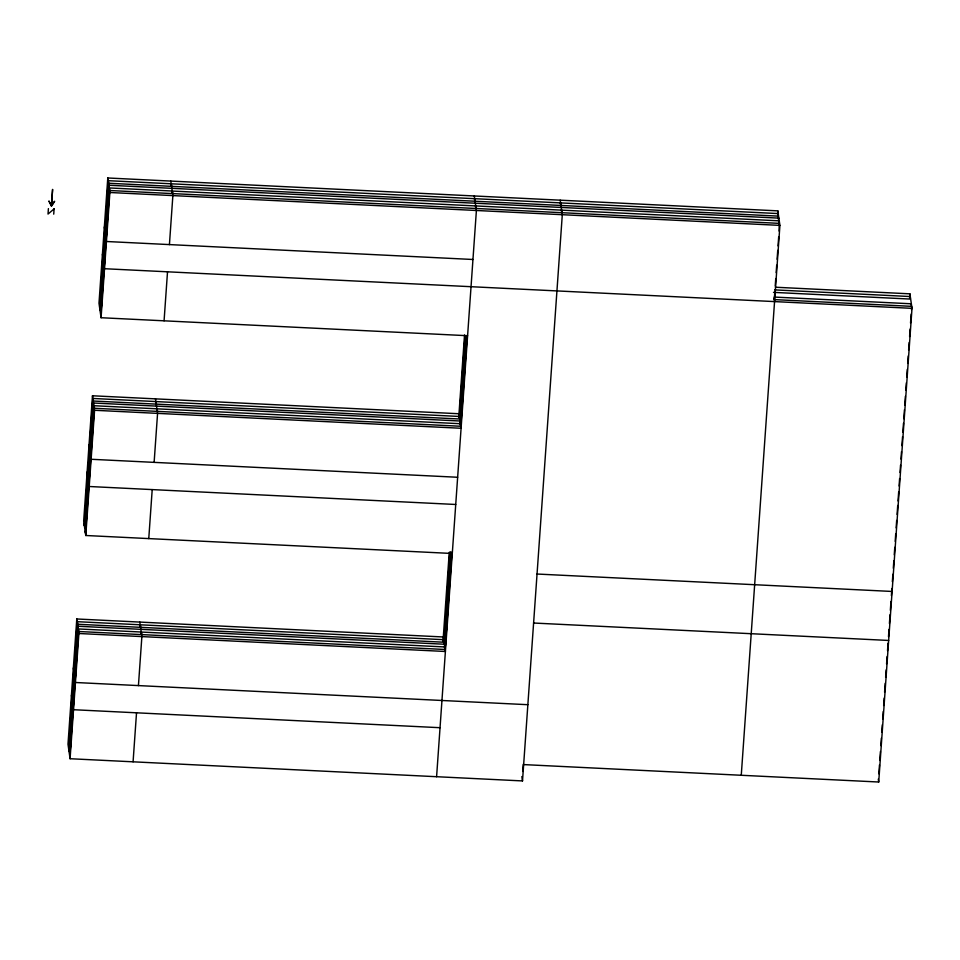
<?xml version="1.0" encoding="UTF-8"?>
<svg xmlns="http://www.w3.org/2000/svg" width="960" height="960" viewBox="0 0 960 960"><rect width="100%" height="100%" fill="white"/><g stroke="black" fill="none" stroke-linecap="round" stroke-linejoin="round"><path stroke-width="1.44" d="M54.132 208.884L48.024 214.044L48.408 208.608M54.108 208.704L53.724 214.152M76.788 618.984L78.888 633.504L445.392 651.48L443.304 636.972L76.788 618.984L67.992 744.216L70.08 758.724L522.504 780.924L562.296 214.704L560.208 200.184M92.484 395.772L94.572 410.28L461.088 428.268L459 413.748L92.484 395.772L83.676 520.992L85.776 535.5L452.28 553.488M741.264 775.272L779.916 225.384L777.828 210.864L107.784 177.984L98.988 303.216L101.076 317.724L467.592 335.712M71.808 698.172L68.772 749.196L72.168 700.74M73.716 670.932L72.216 700.2L74.088 673.524M77.16 621.948L74.124 672.972L77.532 624.516M87.492 474.948L84.456 525.972L87.864 477.516M89.4 447.708L87.9 476.976L89.772 450.3M89.448 447.192L92.856 398.736M102.804 257.172L99.768 308.196L103.164 259.74M104.712 229.932L103.212 259.2L105.084 232.524M108.156 180.948L105.12 231.972L108.528 183.516M89.82 449.76L93.216 401.304M69.036 751.464L77.832 626.244L444.348 644.232M84.72 528.24L93.528 403.02L460.044 421.008M100.032 310.464L108.828 185.244L778.872 218.124M72.852 705.432L69.816 756.456L73.224 708M74.76 678.18L73.26 707.448L75.132 680.772M78.204 629.208L75.168 680.232L78.576 631.776M88.536 482.208L85.5 533.232L88.908 484.776M90.444 454.968L88.944 484.236L90.816 457.548M90.492 454.44L93.9 405.984M103.848 264.432L100.812 315.456L104.22 267M105.756 237.18L104.256 266.46L106.128 239.772M109.2 188.208L106.164 239.232L109.572 190.776M90.864 457.008L94.26 408.552M70.08 758.724L78.888 633.504M85.776 535.5L94.572 410.28M101.076 317.724L109.884 192.504L107.784 177.984M133.08 761.808L136.524 712.812M138.432 685.596L141.876 636.588L139.788 622.08M148.764 538.596L152.208 489.588M154.128 462.372L157.572 413.364L155.472 398.856M164.076 320.808L167.52 271.812M169.428 244.596L172.872 195.588L170.784 181.08M442.992 641.424L449.256 552.336M458.76 417.096L464.532 334.932M449.844 552.288L444.084 641.964L450.42 551.892M459.408 416.184L465.036 336.048M459.768 418.74L465.612 335.628M444.372 643.932L450.78 552.816M459.804 424.344L465.996 336.216M451.404 552.156L445.128 649.212L451.872 553.236M460.452 423.444L466.608 335.88M460.824 426L467.184 335.472M436.596 776.712L476.4 210.48L474.3 195.972M522.732 771.48L523.236 764.304M777.612 213.852L777.828 210.864M778.356 219.372L778.188 213.84M779.028 224.064L779.244 221.1L779.088 231.072M774.288 299.328L774.816 291.912M775.224 285.984L775.752 278.556M776.16 272.628L776.688 265.2M777.108 259.272L777.732 250.368M778.044 245.916L778.668 237.012M909.6 298.308L909.912 293.832L775.452 287.232M878.856 773.808L879.48 764.904M879.792 760.452L880.416 751.536M880.836 745.608L881.364 738.18M881.772 732.24L882.3 724.824M882.72 718.884L883.236 711.468M883.656 705.528L884.172 698.112M884.592 692.172L885.216 683.268M885.636 677.328L886.164 669.9M886.572 663.972L887.1 656.544M887.52 650.604L888.036 643.188M888.492 636.72L889.008 629.376M889.416 623.508L890.04 614.7M890.352 610.284L890.964 601.476M891.384 595.608L891.792 589.728M892.356 581.712L892.884 574.236M893.304 568.26L893.832 560.784M894.252 554.808L894.78 547.332M895.2 541.344L895.716 533.868M896.136 527.892L896.664 520.416M897.084 514.44L897.72 505.464M898.032 500.976L898.668 492.012M899.088 486.024L899.604 478.56M900.024 472.572L900.552 465.096M900.972 459.12L901.5 451.644M901.92 445.668L902.556 436.692M902.868 432.204L903.492 423.24M903.816 418.752L904.44 409.776M904.752 405.3L905.388 396.324M905.808 390.348L906.336 382.872M906.756 376.896L907.284 369.42M907.704 363.432L908.22 355.956M908.64 349.98L909.168 342.504M909.588 336.528L910.116 329.052M910.536 323.064L911.172 314.1M911.484 309.612L911.688 306.624M523.644 764.592L878.712 782.016L912 308.34L909.912 293.832M109.884 192.504L779.916 225.384M472.956 259.488L106.44 241.5L104.34 226.992M774.636 289.884L910.008 296.532L910.38 299.076L773.508 292.368M912 308.34L104.52 268.716L102.432 254.208M457.644 477.264L91.128 459.276L89.04 444.768M455.724 504.48L89.22 486.504L87.12 471.984M537.036 574.032L892.104 591.456L891.684 588.552M533.592 623.028L888.66 640.452M527.856 704.7L75.444 682.5L73.344 667.992M440.04 727.704L73.524 709.716L71.436 695.208M878.292 779.112L878.712 782.016M774.144 298.704L774.552 301.596M521.868 776.568L522.504 780.924M99.66 305.928L100.032 308.484M100.704 313.176L101.076 315.744M84.36 523.704L84.72 526.26M85.404 530.952L85.764 533.52M52.584 189.504L51.468 206.028L54.636 201.264L51.432 205.836L48.9 200.988L51.468 206.028L52.584 189.504M170.88 183.768L108.468 180.696L108.828 183.264L171.252 186.324L170.88 183.768M474.408 198.672L171.456 183.804L171.828 186.36L474.78 201.216L474.408 198.672M560.304 202.884L474.984 198.696L475.344 201.252L560.676 205.44L560.304 202.884M777.924 213.564L560.88 202.92L561.252 205.464L778.296 216.12L777.924 213.564M171.936 191.016L109.512 187.956L109.884 190.524L172.296 193.584L171.936 191.016M561.348 210.132L476.028 205.944L476.388 208.5L561.72 212.688L561.348 210.132M475.452 205.932L172.512 191.064L172.872 193.608L475.824 208.476L475.452 205.932M778.968 220.824L561.924 210.168L562.296 212.724L779.34 223.368L778.968 220.824M911.064 303.78L774.192 297.072L774.552 299.616L911.424 306.336L911.064 303.78M155.58 401.544L93.156 398.472L93.528 401.04L155.952 404.1L155.58 401.544M459.096 416.448L156.156 401.592L156.516 404.136L459.468 418.992L459.096 416.448M156.624 408.792L94.2 405.732L94.572 408.3L156.996 411.36L156.624 408.792M460.152 423.708L157.2 408.84L157.572 411.384L460.512 426.252L460.152 423.708M139.884 624.768L77.472 621.696L77.832 624.264L140.256 627.324L139.884 624.768M443.412 639.672L140.46 624.804L140.832 627.348L443.784 642.216L443.412 639.672M140.94 632.016L78.516 628.956L78.876 631.512L141.3 634.584L140.94 632.016M444.456 646.932L141.504 632.064L141.876 634.608L444.828 649.476L444.456 646.932"/></g></svg>
